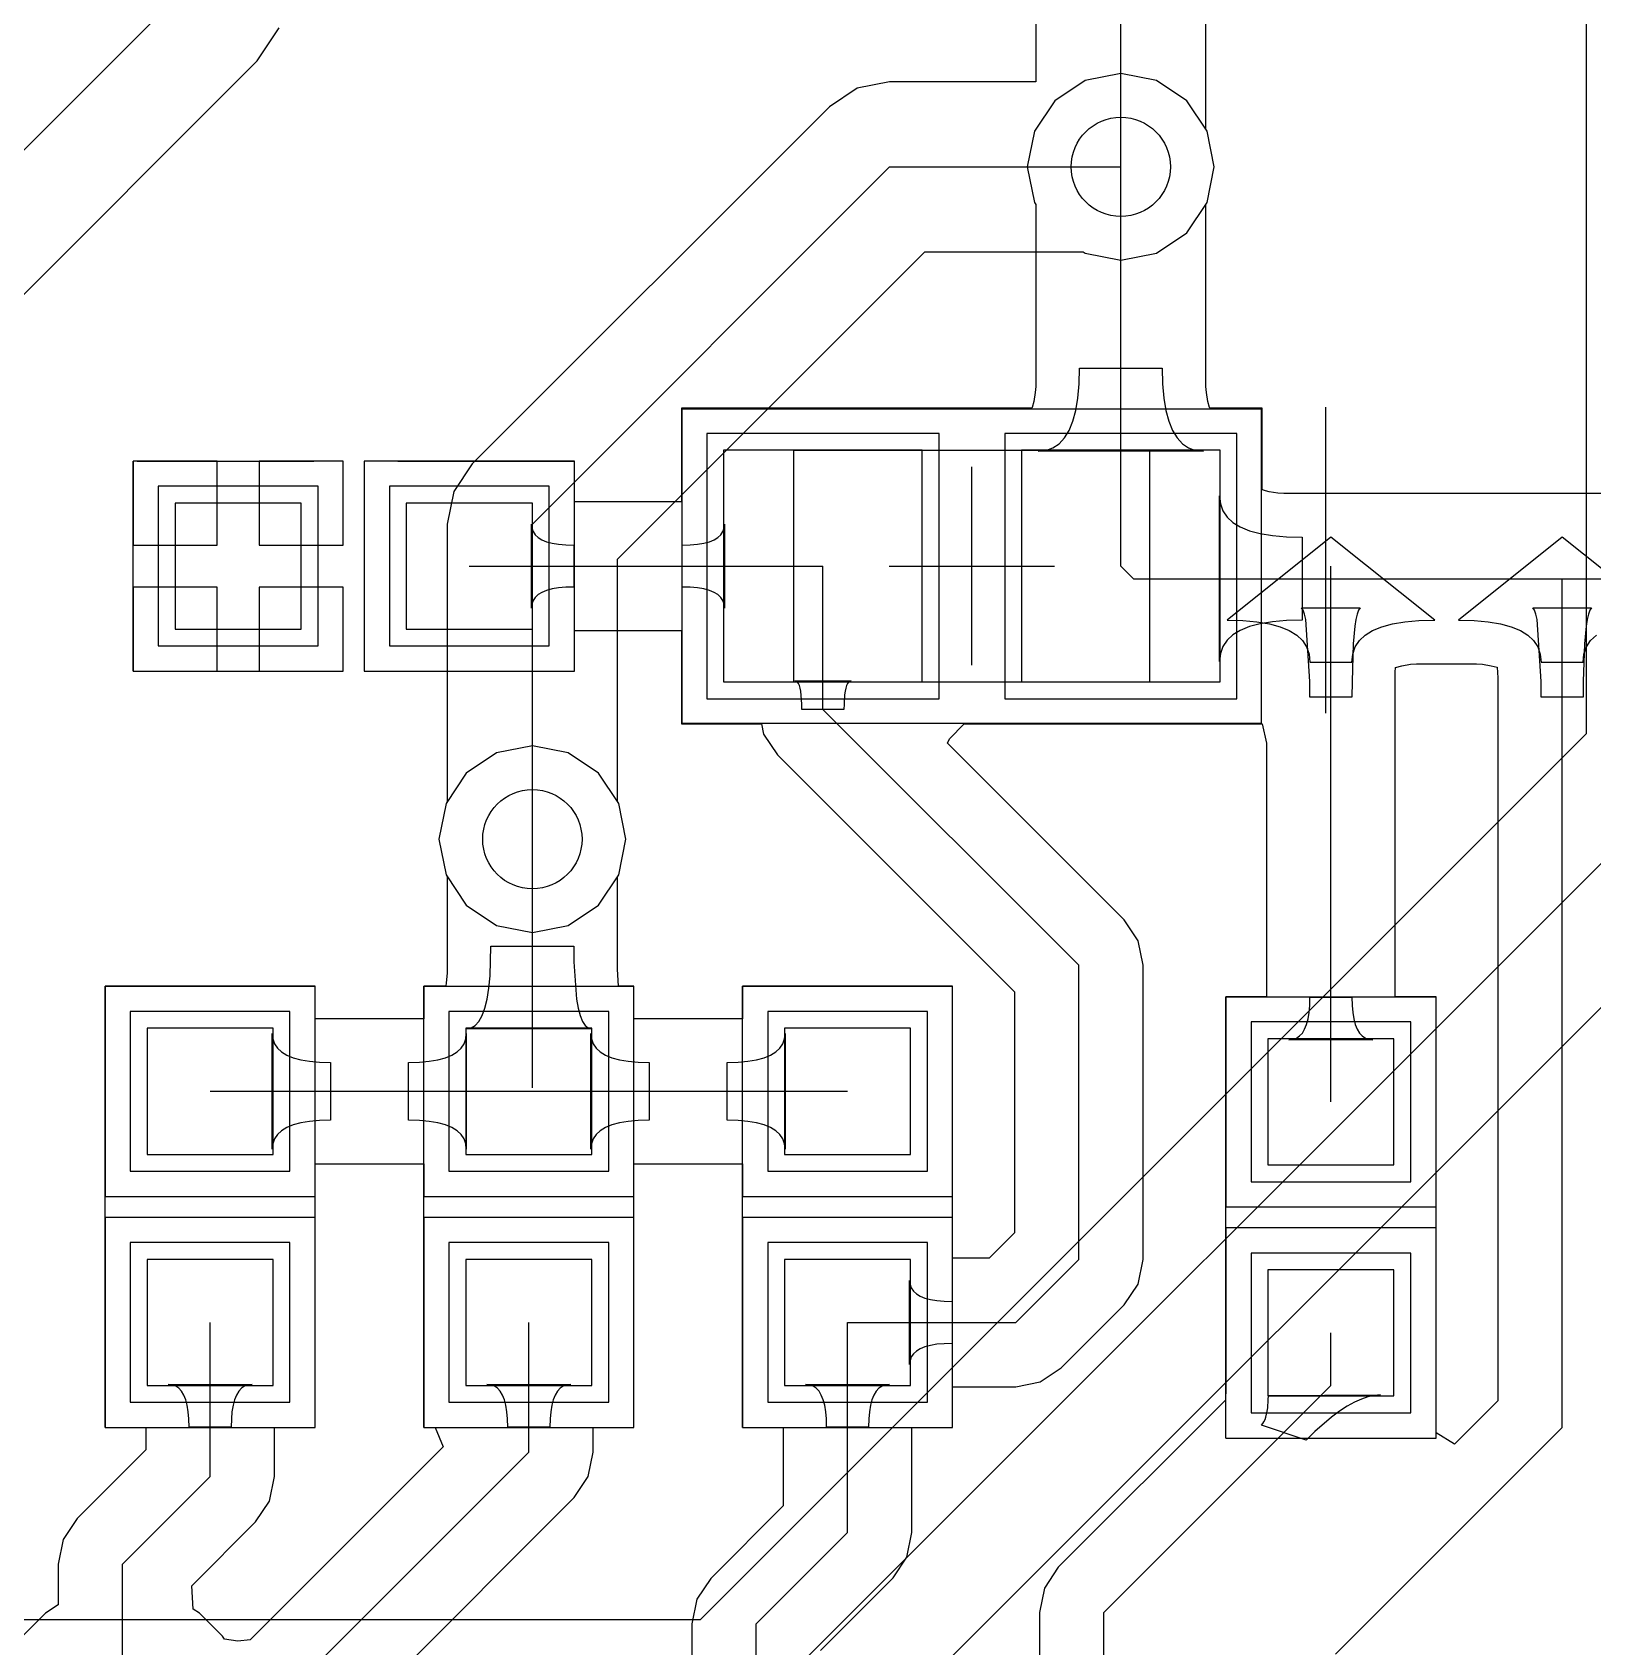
# Model space of a CAD drawing. Header units: millimetres. Extents: x 75.2 to 114.1, y 58.8 to 103.8.
# Drawn here: x 91.34 to 100.77, y 79.7 to 89.46 of the extents above; entities that cross this region are included whole.
import ezdxf

# ---------------------------------------------------------------- set-up
doc = ezdxf.new("R2010")
doc.units = ezdxf.units.MM
for name, color, linetype in [('BottomLayer', 5, 'Continuous'), ('Mechanical13', 56, 'Continuous'), ('Mechanical15', 56, 'Continuous'), ('MultiLayer', 9, 'Continuous'), ('TopLayer', 1, 'Continuous'), ('TopOverlay', 2, 'Continuous'), ('TopPaste', 8, 'Continuous'), ('TopSolder', 216, 'Continuous')]:
    doc.layers.add(name, color=color, linetype=linetype)

# ---------------------------------------------------------------- blocks, each defined once
blk = doc.blocks.new('R0603_9')
at = {"layer": 'TopLayer'}
for p, q in [((-1.0795, 0.381), (-1.0795, -0.381)), ((-0.3175, 0.381), (-1.0795, 0.381)), ((-0.3175, -0.381), (-0.3175, 0.381)), ((0.3175, 0.381), (0.3175, -0.381)), ((1.0795, 0.381), (0.3175, 0.381)), ((1.0795, -0.381), (1.0795, 0.381)), ((-1.0795, -0.381), (-0.3175, -0.381)), ((0.3175, -0.381), (1.0795, -0.381))]:
    blk.add_line(p, q, dxfattribs=at)
at = {"layer": 'TopOverlay'}
for p, q in [((-1.3335, -0.635), (-1.3335, 0.635)), ((1.3335, 0.635), (-1.3335, 0.635)), ((1.3335, -0.635), (1.3335, 0.635)), ((1.3335, -0.635), (-1.3335, -0.635))]:
    blk.add_line(p, q, dxfattribs=at)
at = {"layer": 'TopPaste'}
for p, q in [((-1.0795, 0.381), (-1.0795, -0.381)), ((-0.3175, 0.381), (-1.0795, 0.381)), ((-0.3175, -0.381), (-0.3175, 0.381)), ((0.3175, 0.381), (0.3175, -0.381)), ((1.0795, 0.381), (0.3175, 0.381)), ((1.0795, -0.381), (1.0795, 0.381)), ((-1.0795, -0.381), (-0.3175, -0.381)), ((0.3175, -0.381), (1.0795, -0.381))]:
    blk.add_line(p, q, dxfattribs=at)
at = {"layer": 'TopSolder'}
for p, q in [((-1.1811, 0.4826), (-1.1811, -0.4826)), ((-0.2159, 0.4826), (-1.1811, 0.4826)), ((-0.2159, -0.4826), (-0.2159, 0.4826)), ((0.2159, 0.4826), (0.2159, -0.4826)), ((1.1811, 0.4826), (0.2159, 0.4826)), ((1.1811, -0.4826), (1.1811, 0.4826)), ((-1.1811, -0.4826), (-0.2159, -0.4826)), ((0.2159, -0.4826), (1.1811, -0.4826))]:
    blk.add_line(p, q, dxfattribs=at)
blk = doc.blocks.new('R0603_10')
at = {"layer": 'TopLayer'}
for p, q in [((-1.0795, 0.381), (-1.0795, -0.381)), ((-0.3175, 0.381), (-1.0795, 0.381)), ((-0.3175, -0.381), (-0.3175, 0.381)), ((0.3175, 0.381), (0.3175, -0.381)), ((1.0795, 0.381), (0.3175, 0.381)), ((1.0795, -0.381), (1.0795, 0.381)), ((-1.0795, -0.381), (-0.3175, -0.381)), ((0.3175, -0.381), (1.0795, -0.381))]:
    blk.add_line(p, q, dxfattribs=at)
at = {"layer": 'TopOverlay'}
for p, q in [((-1.3335, -0.635), (-1.3335, 0.635)), ((1.3335, 0.635), (-1.3335, 0.635)), ((1.3335, -0.635), (1.3335, 0.635)), ((1.3335, -0.635), (-1.3335, -0.635))]:
    blk.add_line(p, q, dxfattribs=at)
at = {"layer": 'TopPaste'}
for p, q in [((-1.0795, 0.381), (-1.0795, -0.381)), ((-0.3175, 0.381), (-1.0795, 0.381)), ((-0.3175, -0.381), (-0.3175, 0.381)), ((0.3175, 0.381), (0.3175, -0.381)), ((1.0795, 0.381), (0.3175, 0.381)), ((1.0795, -0.381), (1.0795, 0.381)), ((-1.0795, -0.381), (-0.3175, -0.381)), ((0.3175, -0.381), (1.0795, -0.381))]:
    blk.add_line(p, q, dxfattribs=at)
at = {"layer": 'TopSolder'}
for p, q in [((-1.1811, 0.4826), (-1.1811, -0.4826)), ((-0.2159, 0.4826), (-1.1811, 0.4826)), ((-0.2159, -0.4826), (-0.2159, 0.4826)), ((0.2159, 0.4826), (0.2159, -0.4826)), ((1.1811, 0.4826), (0.2159, 0.4826)), ((1.1811, -0.4826), (1.1811, 0.4826)), ((-1.1811, -0.4826), (-0.2159, -0.4826)), ((0.2159, -0.4826), (1.1811, -0.4826))]:
    blk.add_line(p, q, dxfattribs=at)
blk = doc.blocks.new('R0603_11')
at = {"layer": 'TopLayer'}
for p, q in [((-1.0795, 0.381), (-1.0795, -0.381)), ((-0.3175, 0.381), (-1.0795, 0.381)), ((-0.3175, -0.381), (-0.3175, 0.381)), ((0.3175, 0.381), (0.3175, -0.381)), ((1.0795, 0.381), (0.3175, 0.381)), ((1.0795, -0.381), (1.0795, 0.381)), ((-1.0795, -0.381), (-0.3175, -0.381)), ((0.3175, -0.381), (1.0795, -0.381))]:
    blk.add_line(p, q, dxfattribs=at)
at = {"layer": 'TopOverlay'}
for p, q in [((-1.3335, -0.635), (-1.3335, 0.635)), ((1.3335, 0.635), (-1.3335, 0.635)), ((1.3335, -0.635), (1.3335, 0.635)), ((1.3335, -0.635), (-1.3335, -0.635))]:
    blk.add_line(p, q, dxfattribs=at)
at = {"layer": 'TopPaste'}
for p, q in [((-1.0795, 0.381), (-1.0795, -0.381)), ((-0.3175, 0.381), (-1.0795, 0.381)), ((-0.3175, -0.381), (-0.3175, 0.381)), ((0.3175, 0.381), (0.3175, -0.381)), ((1.0795, 0.381), (0.3175, 0.381)), ((1.0795, -0.381), (1.0795, 0.381)), ((-1.0795, -0.381), (-0.3175, -0.381)), ((0.3175, -0.381), (1.0795, -0.381))]:
    blk.add_line(p, q, dxfattribs=at)
at = {"layer": 'TopSolder'}
for p, q in [((-1.1811, 0.4826), (-1.1811, -0.4826)), ((-0.2159, 0.4826), (-1.1811, 0.4826)), ((-0.2159, -0.4826), (-0.2159, 0.4826)), ((0.2159, 0.4826), (0.2159, -0.4826)), ((1.1811, 0.4826), (0.2159, 0.4826)), ((1.1811, -0.4826), (1.1811, 0.4826)), ((-1.1811, -0.4826), (-0.2159, -0.4826)), ((0.2159, -0.4826), (1.1811, -0.4826))]:
    blk.add_line(p, q, dxfattribs=at)
blk = doc.blocks.new('R0603_13')
at = {"layer": 'TopLayer'}
for p, q in [((-1.0795, 0.381), (-1.0795, -0.381)), ((-0.3175, 0.381), (-1.0795, 0.381)), ((-0.3175, -0.381), (-0.3175, 0.381)), ((0.3175, 0.381), (0.3175, -0.381)), ((1.0795, 0.381), (0.3175, 0.381)), ((1.0795, -0.381), (1.0795, 0.381)), ((-1.0795, -0.381), (-0.3175, -0.381)), ((0.3175, -0.381), (1.0795, -0.381))]:
    blk.add_line(p, q, dxfattribs=at)
at = {"layer": 'TopOverlay'}
for p, q in [((-1.3335, -0.635), (-1.3335, 0.635)), ((1.3335, 0.635), (-1.3335, 0.635)), ((1.3335, -0.635), (1.3335, 0.635)), ((1.3335, -0.635), (-1.3335, -0.635))]:
    blk.add_line(p, q, dxfattribs=at)
at = {"layer": 'TopPaste'}
for p, q in [((-1.0795, 0.381), (-1.0795, -0.381)), ((-0.3175, 0.381), (-1.0795, 0.381)), ((-0.3175, -0.381), (-0.3175, 0.381)), ((0.3175, 0.381), (0.3175, -0.381)), ((1.0795, 0.381), (0.3175, 0.381)), ((1.0795, -0.381), (1.0795, 0.381)), ((-1.0795, -0.381), (-0.3175, -0.381)), ((0.3175, -0.381), (1.0795, -0.381))]:
    blk.add_line(p, q, dxfattribs=at)
at = {"layer": 'TopSolder'}
for p, q in [((-1.1811, 0.4826), (-1.1811, -0.4826)), ((-0.2159, 0.4826), (-1.1811, 0.4826)), ((-0.2159, -0.4826), (-0.2159, 0.4826)), ((0.2159, 0.4826), (0.2159, -0.4826)), ((1.1811, 0.4826), (0.2159, 0.4826)), ((1.1811, -0.4826), (1.1811, 0.4826)), ((-1.1811, -0.4826), (-0.2159, -0.4826)), ((0.2159, -0.4826), (1.1811, -0.4826))]:
    blk.add_line(p, q, dxfattribs=at)
blk = doc.blocks.new('1_4148_20')
at = {"layer": 'Mechanical13'}
for p, q in [((-0.257, -0.678), (-0.257, 0.722)), ((-0.257, 0.722), (1.893, 0.722)), ((1.893, -0.678), (1.893, 0.722)), ((-0.257, -0.678), (1.893, -0.678))]:
    blk.add_line(p, q, dxfattribs=at)
at = {"layer": 'Mechanical15'}
for p, q in [((-0.932, -0.928), (-0.932, 0.972)), ((-0.932, 0.972), (2.568, 0.972)), ((2.568, -0.928), (2.568, 0.972)), ((0.818, -0.478), (0.818, 0.522)), ((0.318, 0.022), (1.318, 0.022)), ((-0.932, -0.928), (2.568, -0.928))]:
    blk.add_line(p, q, dxfattribs=at)
at = {"layer": 'TopLayer'}
for p, q in [((0.518, 0.722), (-0.682, 0.722)), ((-0.682, 0.722), (-0.682, -0.678)), ((0.518, -0.678), (0.518, 0.722)), ((2.318, 0.722), (1.118, 0.722)), ((1.118, 0.722), (1.118, -0.678)), ((2.318, -0.678), (2.318, 0.722)), ((-0.682, -0.678), (0.518, -0.678)), ((1.118, -0.678), (2.318, -0.678))]:
    blk.add_line(p, q, dxfattribs=at)
at = {"layer": 'TopOverlay'}
for p, q in [((2.957, -0.867), (2.957, 0.983)), ((0.818, -0.578), (0.818, 0.622))]:
    blk.add_line(p, q, dxfattribs=at)
at = {"layer": 'TopPaste'}
for p, q in [((0.518, 0.722), (-0.682, 0.722)), ((-0.682, 0.722), (-0.682, -0.678)), ((0.518, -0.678), (0.518, 0.722)), ((2.318, 0.722), (1.118, 0.722)), ((1.118, 0.722), (1.118, -0.678)), ((2.318, -0.678), (2.318, 0.722)), ((-0.682, -0.678), (0.518, -0.678)), ((1.118, -0.678), (2.318, -0.678))]:
    blk.add_line(p, q, dxfattribs=at)
at = {"layer": 'TopSolder'}
for p, q in [((0.6196, 0.8236), (-0.7836, 0.8236)), ((-0.7836, 0.8236), (-0.7836, -0.7796)), ((0.6196, -0.7796), (0.6196, 0.8236)), ((2.4196, 0.8236), (1.0164, 0.8236)), ((1.0164, 0.8236), (1.0164, -0.7796)), ((2.4196, -0.7796), (2.4196, 0.8236)), ((-0.7836, -0.7796), (0.6196, -0.7796)), ((1.0164, -0.7796), (2.4196, -0.7796))]:
    blk.add_line(p, q, dxfattribs=at)
blk = doc.blocks.new('C0603_21')
at = {"layer": 'TopLayer'}
for p, q in [((-0.3556, 0.5588), (-0.3556, -0.2032)), ((0.4064, 0.5588), (-0.3556, 0.5588)), ((0.4064, -0.2032), (0.4064, 0.5588)), ((1.0414, 0.5588), (1.0414, -0.2032)), ((1.8034, 0.5588), (1.0414, 0.5588)), ((1.8034, -0.2032), (1.8034, 0.5588)), ((-0.3556, -0.2032), (0.4064, -0.2032)), ((1.0414, -0.2032), (1.8034, -0.2032))]:
    blk.add_line(p, q, dxfattribs=at)
at = {"layer": 'TopOverlay'}
for p, q in [((-0.6096, 0.8128), (-0.6096, -0.4572)), ((0.4572, 0.8128), (-0.6096, 0.8128)), ((2.032, 0.8128), (0.9652, 0.8128)), ((2.0574, 0.8128), (2.0574, -0.4572)), ((0.4572, -0.4572), (-0.6096, -0.4572)), ((2.032, -0.4572), (0.9652, -0.4572))]:
    blk.add_line(p, q, dxfattribs=at)
at = {"layer": 'TopPaste'}
for p, q in [((-0.3556, 0.5588), (-0.3556, -0.2032)), ((0.4064, 0.5588), (-0.3556, 0.5588)), ((0.4064, -0.2032), (0.4064, 0.5588)), ((1.0414, 0.5588), (1.0414, -0.2032)), ((1.8034, 0.5588), (1.0414, 0.5588)), ((1.8034, -0.2032), (1.8034, 0.5588)), ((-0.3556, -0.2032), (0.4064, -0.2032)), ((1.0414, -0.2032), (1.8034, -0.2032))]:
    blk.add_line(p, q, dxfattribs=at)
at = {"layer": 'TopSolder'}
for p, q in [((-0.4572, 0.6604), (-0.4572, -0.3048)), ((0.508, 0.6604), (-0.4572, 0.6604)), ((0.508, -0.3048), (0.508, 0.6604)), ((0.9398, 0.6604), (0.9398, -0.3048)), ((1.905, 0.6604), (0.9398, 0.6604)), ((1.905, -0.3048), (1.905, 0.6604)), ((-0.4572, -0.3048), (0.508, -0.3048)), ((0.9398, -0.3048), (1.905, -0.3048))]:
    blk.add_line(p, q, dxfattribs=at)

msp = doc.modelspace()

# ---------------------------------------------------------------- linework, layer by layer
at = {"layer": 'BottomLayer'}
for p, q in [((97.917, 88.646), (97.917, 92.202)), ((98.4309, 88.8741), (98.4309, 92.202)), ((97.4031, 91.9891), (97.4031, 89.1599)), ((100.7302, 90.678), (100.7302, 85.2181)), ((96.3234, 89.1208), (96.1566, 89.0094)), ((96.52, 89.1599), (96.3234, 89.1208)), ((97.4031, 89.1599), (96.52, 89.1599)), ((96.1566, 89.0094), (93.9976, 86.8504)), ((98.4389, 88.8622), (98.4309, 88.8741)), ((98.4819, 88.646), (98.4389, 88.8622)), ((94.361, 86.487), (96.52, 88.646)), ((96.52, 88.646), (97.917, 88.646)), ((98.4389, 88.4298), (98.4819, 88.646)), ((98.3164, 88.2466), (98.4389, 88.4298)), ((98.1332, 88.1241), (98.3164, 88.2466)), ((94.8749, 86.2741), (96.7329, 88.1321)), ((96.7329, 88.1321), (97.6889, 88.1321)), ((97.6889, 88.1321), (97.7008, 88.1241)), ((97.7008, 88.1241), (97.917, 88.0811)), ((97.917, 88.0811), (98.1332, 88.1241)), ((93.9976, 86.8504), (93.8862, 86.6837)), ((93.8862, 86.6837), (93.8471, 86.487)), ((93.8471, 86.487), (93.8471, 84.8101)), ((94.361, 84.582), (94.361, 86.487)), ((94.8749, 84.8101), (94.8749, 86.2741)), ((100.7302, 85.2181), (95.3759, 79.8638)), ((95.631, 79.248), (101.346, 84.963)), ((93.8471, 84.8101), (93.8391, 84.7982)), ((94.8829, 84.7982), (94.8749, 84.8101)), ((93.8391, 84.7982), (93.7961, 84.582)), ((94.9259, 84.582), (94.8829, 84.7982)), ((93.7961, 84.582), (93.8391, 84.3658)), ((94.8829, 84.3658), (94.9259, 84.582)), ((96.0665, 78.8125), (101.7815, 84.5275)), ((93.8391, 84.3658), (93.9616, 84.1826)), ((94.7604, 84.1826), (94.8829, 84.3658)), ((93.9616, 84.1826), (94.1448, 84.0601)), ((94.5772, 84.0601), (94.7604, 84.1826)), ((94.1448, 84.0601), (94.361, 84.0171)), ((94.361, 84.0171), (94.5772, 84.0601)), ((95.3759, 79.8638), (86.741, 79.8638))]:
    msp.add_line(p, q, dxfattribs=at)
for centre in [(97.917, 88.646), (94.361, 84.582)]:
    msp.add_circle(centre, 0.3, dxfattribs=at)
at = {"layer": 'MultiLayer'}
for centre in [(97.917, 88.646), (94.361, 84.582)]:
    msp.add_circle(centre, 0.3, dxfattribs=at)
at = {"layer": 'TopLayer'}
for p, q in [((89.408, 86.868), (92.262, 89.722)), ((92.6975, 89.2865), (92.831, 89.4863)), ((90.3371, 86.9261), (92.6975, 89.2865)), ((97.917, 89.2109), (97.7008, 89.1679)), ((98.1332, 89.1679), (97.917, 89.2109)), ((97.7008, 89.1679), (97.5176, 89.0454)), ((98.3164, 89.0454), (98.1332, 89.1679)), ((97.5176, 89.0454), (97.3951, 88.8622)), ((98.4389, 88.8622), (98.3164, 89.0454)), ((97.3951, 88.8622), (97.3521, 88.646)), ((98.4819, 88.646), (98.4389, 88.8622)), ((97.3521, 88.646), (97.3951, 88.4298)), ((97.917, 86.233), (97.917, 88.646)), ((98.4389, 88.4298), (98.4819, 88.646)), ((97.3951, 88.4298), (97.4031, 88.4179)), ((97.4031, 88.4179), (97.4031, 87.3184)), ((98.4309, 88.4179), (98.4389, 88.4298)), ((98.4309, 87.3184), (98.4309, 88.4179)), ((97.6645, 87.3344), (97.667, 87.4299)), ((97.667, 87.4299), (98.167, 87.4299)), ((98.167, 87.4299), (98.1695, 87.3344)), ((97.3999, 87.2814), (97.3911, 87.2282)), ((97.4031, 87.3184), (97.3999, 87.2814)), ((97.6445, 87.1734), (97.657, 87.2489)), ((97.657, 87.2489), (97.6645, 87.3344)), ((98.1695, 87.3344), (98.177, 87.2489)), ((98.177, 87.2489), (98.1895, 87.1734)), ((98.4341, 87.2814), (98.4309, 87.3184)), ((98.4429, 87.2282), (98.4341, 87.2814)), ((96.971, 87.187), (95.263, 87.187)), ((95.263, 87.187), (95.263, 86.6215)), ((97.063, 87.187), (96.971, 87.187)), ((96.971, 87.187), (96.971, 87.187)), ((97.3796, 87.187), (97.063, 87.187)), ((97.063, 87.187), (97.063, 87.187)), ((97.381, 87.1906), (97.3796, 87.187)), ((97.3911, 87.2282), (97.381, 87.1906)), ((97.627, 87.108), (97.6445, 87.1734)), ((98.1895, 87.1734), (98.207, 87.108)), ((98.453, 87.1906), (98.4429, 87.2282)), ((98.4544, 87.187), (98.453, 87.1906)), ((98.771, 87.187), (98.4544, 87.187)), ((98.771, 86.6951), (98.771, 87.187)), ((97.577, 87.0074), (97.6045, 87.0527)), ((97.6045, 87.0527), (97.627, 87.108)), ((98.207, 87.108), (98.2295, 87.0527)), ((98.2295, 87.0527), (98.257, 87.0074)), ((97.507, 86.947), (97.5445, 86.9722)), ((97.5445, 86.9722), (97.577, 87.0074)), ((98.257, 87.0074), (98.2895, 86.9722)), ((98.2895, 86.9722), (98.327, 86.947)), ((92.456, 86.868), (91.948, 86.868)), ((91.948, 86.868), (91.948, 86.36)), ((92.456, 86.36), (92.456, 86.868)), ((93.218, 86.868), (92.71, 86.868)), ((92.71, 86.868), (92.71, 86.36)), ((93.218, 86.36), (93.218, 86.868)), ((94.615, 86.868), (93.345, 86.868)), ((93.345, 86.868), (93.345, 85.598)), ((94.615, 86.6215), (94.615, 86.868)), ((97.417, 86.9269), (97.4645, 86.9319)), ((98.417, 86.9269), (97.417, 86.9269)), ((97.4645, 86.9319), (97.507, 86.947)), ((98.327, 86.947), (98.3695, 86.9319)), ((98.3695, 86.9319), (98.417, 86.9269)), ((98.514, 85.6568), (98.514, 86.6568)), ((98.514, 86.6568), (98.5189, 86.6093)), ((98.777, 86.6926), (98.771, 86.6951)), ((98.814, 86.6827), (98.777, 86.6926)), ((98.8667, 86.6739), (98.814, 86.6827)), ((98.9032, 86.6707), (98.8667, 86.6739)), ((102.1184, 86.6707), (98.9032, 86.6707)), ((95.263, 86.6215), (94.615, 86.6215)), ((98.5189, 86.6093), (98.534, 86.5668)), ((98.534, 86.5668), (98.5589, 86.5293)), ((94.3549, 85.979), (94.3549, 86.487)), ((94.3549, 86.487), (94.3575, 86.4629)), ((94.3575, 86.4629), (94.3652, 86.4413)), ((95.5128, 86.4413), (95.5205, 86.4629)), ((95.5205, 86.4629), (95.5231, 86.487)), ((95.5231, 86.487), (95.5231, 85.979)), ((98.5589, 86.5293), (98.594, 86.4968)), ((98.594, 86.4968), (98.6389, 86.4693)), ((98.6389, 86.4693), (98.694, 86.4468)), ((94.3652, 86.4413), (94.378, 86.4222)), ((94.378, 86.4222), (94.396, 86.4057)), ((94.396, 86.4057), (94.4192, 86.3918)), ((94.4192, 86.3918), (94.4474, 86.3803)), ((94.4474, 86.3803), (94.4809, 86.3714)), ((94.4809, 86.3714), (94.5194, 86.3651)), ((94.5194, 86.3651), (94.5631, 86.3613)), ((95.3149, 86.3613), (95.3586, 86.3651)), ((95.3586, 86.3651), (95.3971, 86.3714)), ((95.3971, 86.3714), (95.4306, 86.3803)), ((95.4306, 86.3803), (95.4588, 86.3918)), ((95.4588, 86.3918), (95.482, 86.4057)), ((95.482, 86.4057), (95.5, 86.4222)), ((95.5, 86.4222), (95.5128, 86.4413)), ((99.187, 86.4068), (98.56, 85.9068)), ((98.694, 86.4468), (98.7589, 86.4293)), ((98.7589, 86.4293), (98.834, 86.4168)), ((98.834, 86.4168), (98.9189, 86.4093)), ((98.9189, 86.4093), (99.0139, 86.4068)), ((99.0139, 86.4068), (99.0139, 85.9068)), ((99.814, 85.9068), (99.187, 86.4068)), ((99.187, 86.4068), (99.187, 86.4068)), ((99.187, 86.4068), (99.187, 86.4068)), ((99.187, 86.4068), (99.187, 86.4068)), ((99.187, 86.4068), (99.187, 86.4068)), ((99.187, 86.4068), (99.187, 86.4068)), ((99.187, 86.4068), (99.187, 86.4068)), ((99.187, 86.4068), (99.187, 86.4068)), ((99.187, 86.4068), (99.187, 86.4068)), ((99.187, 86.4068), (99.187, 86.4068)), ((99.187, 86.4068), (99.187, 86.4068)), ((100.584, 86.4068), (99.957, 85.9068)), ((101.211, 85.9068), (100.584, 86.4068)), ((100.584, 86.4068), (100.584, 86.4068)), ((100.584, 86.4068), (100.584, 86.4068)), ((100.584, 86.4068), (100.584, 86.4068)), ((100.584, 86.4068), (100.584, 86.4068)), ((100.584, 86.4068), (100.584, 86.4068)), ((100.584, 86.4068), (100.584, 86.4068)), ((100.584, 86.4068), (100.584, 86.4068)), ((100.584, 86.4068), (100.584, 86.4068)), ((100.584, 86.4068), (100.584, 86.4068)), ((100.584, 86.4068), (100.584, 86.4068)), ((91.948, 86.36), (92.456, 86.36)), ((92.71, 86.36), (93.218, 86.36)), ((94.5631, 86.3613), (94.612, 86.36)), ((94.612, 86.36), (94.612, 86.106)), ((95.2661, 86.36), (95.3149, 86.3613)), ((95.2661, 86.106), (95.2661, 86.36)), ((93.98, 86.233), (96.117, 86.233)), ((96.117, 85.366), (96.117, 86.233)), ((97.917, 86.233), (97.9932, 86.1568)), ((99.187, 86.1568), (99.187, 86.233)), ((92.456, 86.106), (91.948, 86.106)), ((91.948, 86.106), (91.948, 85.598)), ((92.456, 85.598), (92.456, 86.106)), ((93.218, 86.106), (92.71, 86.106)), ((92.71, 86.106), (92.71, 85.598)), ((93.218, 85.598), (93.218, 86.106)), ((94.4192, 86.0742), (94.396, 86.0603)), ((94.4474, 86.0857), (94.4192, 86.0742)), ((94.4809, 86.0946), (94.4474, 86.0857)), ((94.5194, 86.1009), (94.4809, 86.0946)), ((94.5631, 86.1047), (94.5194, 86.1009)), ((94.612, 86.106), (94.5631, 86.1047)), ((95.3149, 86.1047), (95.2661, 86.106)), ((95.3586, 86.1009), (95.3149, 86.1047)), ((95.3971, 86.0946), (95.3586, 86.1009)), ((95.4306, 86.0857), (95.3971, 86.0946)), ((95.4588, 86.0742), (95.4306, 86.0857)), ((95.482, 86.0603), (95.4588, 86.0742)), ((97.9932, 86.1568), (99.187, 86.1568)), ((99.187, 86.1568), (100.584, 86.1568)), ((99.187, 82.9945), (99.187, 86.1568)), ((100.584, 86.1568), (101.3141, 86.1568)), ((100.584, 81.026), (100.584, 86.1568)), ((94.3575, 86.0031), (94.3549, 85.979)), ((94.3652, 86.0247), (94.3575, 86.0031)), ((94.378, 86.0438), (94.3652, 86.0247)), ((94.396, 86.0603), (94.378, 86.0438)), ((95.5, 86.0438), (95.482, 86.0603)), ((95.5128, 86.0247), (95.5, 86.0438)), ((95.5205, 86.0031), (95.5128, 86.0247)), ((95.5231, 85.979), (95.5205, 86.0031)), ((99.0196, 85.9658), (99.0101, 85.9801)), ((99.0101, 85.9801), (99.3639, 85.9801)), ((99.0196, 85.9658), (99.0101, 85.9801)), ((99.0101, 85.9801), (99.3639, 85.9801)), ((99.3639, 85.9801), (99.3544, 85.9658)), ((99.3639, 85.9801), (99.3544, 85.9658)), ((100.4166, 85.9658), (100.4071, 85.9801)), ((100.4071, 85.9801), (100.7609, 85.9801)), ((100.4166, 85.9658), (100.4071, 85.9801)), ((100.4071, 85.9801), (100.7609, 85.9801)), ((100.7609, 85.9801), (100.7514, 85.9658)), ((100.7609, 85.9801), (100.7514, 85.9658)), ((98.56, 85.9068), (98.655, 85.9043)), ((98.655, 85.9043), (98.74, 85.8966)), ((98.7589, 85.8843), (98.694, 85.8668)), ((98.74, 85.8966), (98.815, 85.8839)), ((98.834, 85.8968), (98.7589, 85.8843)), ((98.815, 85.8839), (98.88, 85.8662)), ((98.9189, 85.9043), (98.834, 85.8968)), ((99.0139, 85.9068), (98.9189, 85.9043)), ((99.0281, 85.9426), (99.0196, 85.9658)), ((99.0281, 85.9426), (99.0196, 85.9658)), ((99.0356, 85.9107), (99.0281, 85.9426)), ((99.0356, 85.9107), (99.0281, 85.9426)), ((99.0595, 85.5348), (99.0356, 85.9107)), ((99.0595, 85.5348), (99.0356, 85.9107)), ((99.3384, 85.9107), (99.332, 85.87)), ((99.3384, 85.9107), (99.332, 85.87)), ((99.3459, 85.9426), (99.3384, 85.9107)), ((99.3459, 85.9426), (99.3384, 85.9107)), ((99.3544, 85.9658), (99.3459, 85.9426)), ((99.3544, 85.9658), (99.3459, 85.9426)), ((99.494, 85.8662), (99.559, 85.8839)), ((99.559, 85.8839), (99.634, 85.8966)), ((99.634, 85.8966), (99.719, 85.9043)), ((99.719, 85.9043), (99.814, 85.9068)), ((99.957, 85.9068), (100.052, 85.9043)), ((100.052, 85.9043), (100.137, 85.8966)), ((100.137, 85.8966), (100.212, 85.8839)), ((100.212, 85.8839), (100.277, 85.8662)), ((100.4251, 85.9426), (100.4166, 85.9658)), ((100.4251, 85.9426), (100.4166, 85.9658)), ((100.4326, 85.9107), (100.4251, 85.9426)), ((100.4326, 85.9107), (100.4251, 85.9426)), ((100.4565, 85.5348), (100.4326, 85.9107)), ((100.4565, 85.5348), (100.4326, 85.9107)), ((100.7354, 85.9107), (100.729, 85.87)), ((100.7354, 85.9107), (100.729, 85.87)), ((100.7429, 85.9426), (100.7354, 85.9107)), ((100.7429, 85.9426), (100.7354, 85.9107)), ((100.7514, 85.9658), (100.7429, 85.9426)), ((100.7514, 85.9658), (100.7429, 85.9426)), ((94.615, 85.598), (94.615, 85.8445)), ((94.615, 85.8445), (95.263, 85.8445)), ((95.263, 85.8445), (95.263, 85.279)), ((98.5589, 85.7843), (98.534, 85.7468)), ((98.594, 85.8168), (98.5589, 85.7843)), ((98.6389, 85.8443), (98.594, 85.8168)), ((98.694, 85.8668), (98.6389, 85.8443)), ((98.88, 85.8662), (98.935, 85.8433)), ((98.935, 85.8433), (98.98, 85.8154)), ((98.98, 85.8154), (99.015, 85.7823)), ((99.015, 85.7823), (99.04, 85.7442)), ((99.332, 85.87), (99.322, 85.7622)), ((99.332, 85.87), (99.322, 85.7622)), ((99.334, 85.7442), (99.359, 85.7823)), ((99.359, 85.7823), (99.394, 85.8154)), ((99.394, 85.8154), (99.439, 85.8433)), ((99.439, 85.8433), (99.494, 85.8662)), ((100.277, 85.8662), (100.332, 85.8433)), ((100.332, 85.8433), (100.377, 85.8154)), ((100.377, 85.8154), (100.412, 85.7823)), ((100.412, 85.7823), (100.437, 85.7442)), ((100.729, 85.87), (100.719, 85.7622)), ((100.729, 85.87), (100.719, 85.7622)), ((100.731, 85.7442), (100.756, 85.7823)), ((100.756, 85.7823), (100.791, 85.8154)), ((98.5189, 85.7043), (98.514, 85.6568)), ((98.534, 85.7468), (98.5189, 85.7043)), ((99.04, 85.7442), (99.055, 85.7011)), ((99.055, 85.7011), (99.06, 85.6528)), ((99.314, 85.6528), (99.319, 85.7011)), ((99.322, 85.7622), (99.3145, 85.5348)), ((99.322, 85.7622), (99.3145, 85.5348)), ((99.319, 85.7011), (99.334, 85.7442)), ((100.437, 85.7442), (100.452, 85.7011)), ((100.452, 85.7011), (100.457, 85.6528)), ((100.711, 85.6528), (100.716, 85.7011)), ((100.719, 85.7622), (100.7115, 85.5348)), ((100.719, 85.7622), (100.7115, 85.5348)), ((100.716, 85.7011), (100.731, 85.7442)), ((91.948, 85.598), (92.456, 85.598)), ((92.71, 85.598), (93.218, 85.598)), ((93.345, 85.598), (94.615, 85.598)), ((99.06, 85.6528), (99.314, 85.6528)), ((99.5755, 85.5911), (99.5764, 85.62)), ((99.5755, 83.6295), (99.5755, 85.5911)), ((99.5764, 85.62), (99.5782, 85.6207)), ((99.5782, 85.6207), (99.6149, 85.6307)), ((99.6149, 85.6307), (99.6672, 85.6396)), ((99.6672, 85.6396), (99.7043, 85.6429)), ((99.7043, 85.6429), (100.0667, 85.6429)), ((100.0667, 85.6429), (100.1038, 85.6396)), ((100.1038, 85.6396), (100.1561, 85.6307)), ((100.1561, 85.6307), (100.1915, 85.6211)), ((100.1915, 85.6211), (100.1955, 85.5578)), ((100.457, 85.6528), (100.711, 85.6528)), ((95.9551, 85.5374), (95.947, 85.5391)), ((95.947, 85.5391), (96.2871, 85.5391)), ((95.9624, 85.5322), (95.9551, 85.5374)), ((95.9689, 85.5235), (95.9624, 85.5322)), ((95.9745, 85.5114), (95.9689, 85.5235)), ((95.9792, 85.4958), (95.9745, 85.5114)), ((95.9831, 85.4768), (95.9792, 85.4958)), ((96.2548, 85.4958), (96.2509, 85.4768)), ((96.2595, 85.5114), (96.2548, 85.4958)), ((96.2651, 85.5235), (96.2595, 85.5114)), ((96.2716, 85.5322), (96.2651, 85.5235)), ((96.2789, 85.5374), (96.2716, 85.5322)), ((96.2871, 85.5391), (96.2789, 85.5374)), ((99.06, 85.4415), (99.0595, 85.5348)), ((99.06, 85.4415), (99.0595, 85.5348)), ((99.3145, 85.5348), (99.314, 85.4415)), ((99.3145, 85.5348), (99.314, 85.4415)), ((100.1955, 85.5578), (100.1955, 81.1869)), ((100.457, 85.4415), (100.4565, 85.5348)), ((100.457, 85.4415), (100.4565, 85.5348)), ((100.7115, 85.5348), (100.711, 85.4415)), ((100.7115, 85.5348), (100.711, 85.4415)), ((95.9896, 85.3989), (95.9831, 85.4768)), ((95.99, 85.366), (95.9896, 85.3989)), ((96.2444, 85.3989), (96.244, 85.366)), ((96.2479, 85.4543), (96.2444, 85.3989)), ((96.2509, 85.4768), (96.2479, 85.4543)), ((99.314, 85.4415), (99.06, 85.4415)), ((99.314, 85.4415), (99.06, 85.4415)), ((100.711, 85.4415), (100.457, 85.4415)), ((100.711, 85.4415), (100.457, 85.4415)), ((96.244, 85.366), (95.99, 85.366)), ((96.117, 85.366), (97.663, 83.82)), ((95.263, 85.279), (95.7458, 85.279)), ((95.7458, 85.279), (95.7581, 85.2173)), ((95.7581, 85.2173), (95.8423, 85.0913)), ((96.882, 85.1889), (96.971, 85.279)), ((96.971, 85.279), (97.063, 85.279)), ((97.063, 85.279), (97.063, 85.279)), ((97.063, 85.279), (98.771, 85.279)), ((98.771, 85.279), (98.7985, 85.1634)), ((94.1448, 85.1039), (93.9616, 84.9814)), ((94.361, 85.1469), (94.1448, 85.1039)), ((94.5772, 85.1039), (94.361, 85.1469)), ((94.7604, 84.9814), (94.5772, 85.1039)), ((96.8707, 85.1617), (96.882, 85.1889)), ((97.9377, 84.0947), (96.8707, 85.1617)), ((98.7985, 85.1634), (98.7985, 83.6295)), ((95.8423, 85.0913), (97.2745, 83.6591)), ((93.9616, 84.9814), (93.8391, 84.7982)), ((94.8829, 84.7982), (94.7604, 84.9814)), ((93.8391, 84.7982), (93.7961, 84.582)), ((94.9259, 84.582), (94.8829, 84.7982)), ((93.7961, 84.582), (93.8391, 84.3658)), ((94.361, 83.0792), (94.361, 84.582)), ((94.8829, 84.3658), (94.9259, 84.582)), ((93.8391, 84.3658), (93.8471, 84.3539)), ((93.8471, 84.3539), (93.8471, 83.7924)), ((94.8749, 84.3539), (94.8829, 84.3658)), ((94.8749, 83.7964), (94.8749, 84.3539)), ((98.0219, 83.9687), (97.9377, 84.0947)), ((94.105, 83.7559), (94.111, 83.9359)), ((94.111, 83.9359), (94.611, 83.9359)), ((94.611, 83.9359), (94.6121, 83.8409)), ((98.0515, 83.82), (98.0219, 83.9687)), ((94.6121, 83.8409), (94.6281, 83.6159)), ((93.8465, 83.7731), (93.8406, 83.7143)), ((93.8471, 83.7924), (93.8465, 83.7731)), ((94.0976, 83.6809), (94.105, 83.7559)), ((94.8822, 83.693), (94.8749, 83.7964)), ((97.663, 82.042), (97.663, 83.82)), ((98.0515, 82.042), (98.0515, 83.82)), ((93.0487, 83.693), (91.7787, 83.693)), ((91.7787, 83.693), (91.7787, 82.423)), ((93.0487, 83.497), (93.0487, 83.693)), ((93.8372, 83.693), (93.7048, 83.693)), ((93.7048, 83.693), (93.7048, 83.4971)), ((93.8406, 83.7143), (93.8372, 83.693)), ((94.0871, 83.6159), (94.0976, 83.6809)), ((94.9748, 83.693), (94.8822, 83.693)), ((94.9748, 83.497), (94.9748, 83.693)), ((96.901, 83.693), (95.631, 83.693)), ((95.631, 83.693), (95.631, 83.4971)), ((96.901, 82.423), (96.901, 83.693)), ((97.2745, 83.6591), (97.2745, 82.2029)), ((94.0573, 83.5159), (94.0737, 83.5609)), ((94.0737, 83.5609), (94.0871, 83.6159)), ((94.6281, 83.6159), (94.6377, 83.5609)), ((94.6377, 83.5609), (94.6494, 83.5159)), ((98.7985, 83.6295), (98.552, 83.6295)), ((98.552, 83.6295), (98.552, 82.3595)), ((99.0486, 83.4954), (99.0549, 83.5339)), ((99.0549, 83.5339), (99.0587, 83.5776)), ((99.0587, 83.5776), (99.06, 83.6264)), ((99.06, 83.6264), (99.314, 83.6264)), ((99.314, 83.6264), (99.3153, 83.5776)), ((99.3153, 83.5776), (99.3191, 83.5339)), ((99.3191, 83.5339), (99.3254, 83.4954)), ((99.822, 83.6295), (99.5755, 83.6295)), ((99.822, 82.3595), (99.822, 83.6295)), ((93.0666, 83.4954), (93.0487, 83.497)), ((93.686, 83.4954), (93.0666, 83.4954)), ((93.7048, 83.4971), (93.686, 83.4954)), ((93.9619, 83.4359), (93.9902, 83.4409)), ((94.7178, 83.4359), (93.9619, 83.4359)), ((93.9902, 83.4409), (94.0156, 83.4559)), ((94.0156, 83.4559), (94.0379, 83.4809)), ((94.0379, 83.4809), (94.0573, 83.5159)), ((94.6494, 83.5159), (94.6633, 83.4809)), ((94.6633, 83.4809), (94.6793, 83.4559)), ((94.6793, 83.4559), (94.6975, 83.4409)), ((94.6975, 83.4409), (94.7178, 83.4359)), ((94.9928, 83.4954), (94.9748, 83.497)), ((95.6122, 83.4954), (94.9928, 83.4954)), ((95.631, 83.4971), (95.6122, 83.4954)), ((99.0282, 83.4337), (99.0397, 83.4619)), ((99.0397, 83.4619), (99.0486, 83.4954)), ((99.3254, 83.4954), (99.3343, 83.4619)), ((99.3343, 83.4619), (99.3457, 83.4337)), ((92.7886, 82.708), (92.7886, 83.408)), ((92.7886, 83.408), (92.7921, 83.3747)), ((92.7921, 83.3747), (92.8027, 83.345)), ((92.8027, 83.345), (92.8203, 83.3187)), ((93.9304, 83.3187), (93.9479, 83.345)), ((93.9479, 83.345), (93.9584, 83.3747)), ((93.9584, 83.3747), (93.9619, 83.408)), ((93.9619, 83.408), (93.9619, 82.708)), ((94.7147, 82.708), (94.7147, 83.408)), ((94.7147, 83.408), (94.7183, 83.3747)), ((94.7183, 83.3747), (94.7289, 83.345)), ((94.7289, 83.345), (94.7465, 83.3187)), ((95.8565, 83.3187), (95.874, 83.345)), ((95.874, 83.345), (95.8845, 83.3747)), ((95.8845, 83.3747), (95.888, 83.408)), ((95.888, 83.408), (95.888, 82.708)), ((98.933, 83.3694), (98.9571, 83.372)), ((99.441, 83.3694), (98.933, 83.3694)), ((98.9571, 83.372), (98.9787, 83.3797)), ((98.9787, 83.3797), (98.9978, 83.3925)), ((98.9978, 83.3925), (99.0143, 83.4105)), ((99.0143, 83.4105), (99.0282, 83.4337)), ((99.3457, 83.4337), (99.3597, 83.4105)), ((99.3597, 83.4105), (99.3762, 83.3925)), ((99.3762, 83.3925), (99.3953, 83.3797)), ((99.3953, 83.3797), (99.4169, 83.372)), ((99.4169, 83.372), (99.441, 83.3694)), ((92.8203, 83.3187), (92.8451, 83.296)), ((92.8451, 83.296), (92.8768, 83.2767)), ((92.8768, 83.2767), (92.9157, 83.261)), ((92.9157, 83.261), (92.9616, 83.2487)), ((92.9616, 83.2487), (93.0145, 83.24)), ((93.7379, 83.24), (93.7904, 83.2487)), ((93.7904, 83.2487), (93.8359, 83.261)), ((93.8359, 83.261), (93.8744, 83.2767)), ((93.8744, 83.2767), (93.9059, 83.296)), ((93.9059, 83.296), (93.9304, 83.3187)), ((94.7465, 83.3187), (94.7712, 83.296)), ((94.7712, 83.296), (94.803, 83.2767)), ((94.803, 83.2767), (94.8418, 83.261)), ((94.8418, 83.261), (94.8877, 83.2487)), ((94.8877, 83.2487), (94.9407, 83.24)), ((95.664, 83.24), (95.7165, 83.2487)), ((95.7165, 83.2487), (95.762, 83.261)), ((95.762, 83.261), (95.8005, 83.2767)), ((95.8005, 83.2767), (95.832, 83.296)), ((95.832, 83.296), (95.8565, 83.3187)), ((93.0145, 83.24), (93.0745, 83.2347)), ((93.0745, 83.2347), (93.1416, 83.233)), ((93.1416, 83.233), (93.1416, 82.883)), ((93.6119, 83.233), (93.6784, 83.2347)), ((93.6119, 82.883), (93.6119, 83.233)), ((93.6784, 83.2347), (93.7379, 83.24)), ((94.9407, 83.24), (95.0007, 83.2347)), ((95.0007, 83.2347), (95.0678, 83.233)), ((95.0678, 83.233), (95.0678, 82.883)), ((95.538, 83.233), (95.6045, 83.2347)), ((95.538, 82.883), (95.538, 83.233)), ((95.6045, 83.2347), (95.664, 83.24)), ((92.4137, 83.058), (96.266, 83.058)), ((92.9157, 82.855), (92.8768, 82.8392)), ((92.9616, 82.8672), (92.9157, 82.855)), ((93.0145, 82.876), (92.9616, 82.8672)), ((93.0745, 82.8812), (93.0145, 82.876)), ((93.1416, 82.883), (93.0745, 82.8812)), ((93.6784, 82.8812), (93.6119, 82.883)), ((93.7379, 82.876), (93.6784, 82.8812)), ((93.7904, 82.8672), (93.7379, 82.876)), ((93.8359, 82.855), (93.7904, 82.8672)), ((93.8744, 82.8392), (93.8359, 82.855)), ((94.8418, 82.855), (94.803, 82.8392)), ((94.8877, 82.8672), (94.8418, 82.855)), ((94.9407, 82.876), (94.8877, 82.8672)), ((95.0007, 82.8812), (94.9407, 82.876)), ((95.0678, 82.883), (95.0007, 82.8812)), ((95.6045, 82.8812), (95.538, 82.883)), ((95.664, 82.876), (95.6045, 82.8812)), ((95.7165, 82.8672), (95.664, 82.876)), ((95.762, 82.855), (95.7165, 82.8672)), ((95.8005, 82.8392), (95.762, 82.855)), ((92.8027, 82.771), (92.7921, 82.7412)), ((92.8203, 82.7972), (92.8027, 82.771)), ((92.8451, 82.82), (92.8203, 82.7972)), ((92.8768, 82.8392), (92.8451, 82.82)), ((93.9059, 82.82), (93.8744, 82.8392)), ((93.9304, 82.7972), (93.9059, 82.82)), ((93.9479, 82.771), (93.9304, 82.7972)), ((93.9584, 82.7412), (93.9479, 82.771)), ((94.7289, 82.771), (94.7183, 82.7412)), ((94.7465, 82.7972), (94.7289, 82.771)), ((94.7712, 82.82), (94.7465, 82.7972)), ((94.803, 82.8392), (94.7712, 82.82)), ((95.832, 82.82), (95.8005, 82.8392)), ((95.8565, 82.7972), (95.832, 82.82)), ((95.874, 82.771), (95.8565, 82.7972)), ((95.8845, 82.7412), (95.874, 82.771)), ((92.7921, 82.7412), (92.7886, 82.708)), ((93.9619, 82.708), (93.9584, 82.7412)), ((94.7183, 82.7412), (94.7147, 82.708)), ((95.888, 82.708), (95.8845, 82.7412)), ((93.0487, 82.619), (93.0666, 82.6206)), ((93.0487, 82.423), (93.0487, 82.619)), ((93.0666, 82.6206), (93.686, 82.6206)), ((93.686, 82.6206), (93.7048, 82.6189)), ((93.7048, 82.6189), (93.7048, 82.423)), ((94.9748, 82.619), (94.9928, 82.6206)), ((94.9748, 82.423), (94.9748, 82.619)), ((94.9928, 82.6206), (95.6122, 82.6206)), ((95.6122, 82.6206), (95.631, 82.6189)), ((95.631, 82.6189), (95.631, 82.423)), ((91.7787, 82.423), (93.0487, 82.423)), ((93.7048, 82.423), (94.9748, 82.423)), ((95.631, 82.423), (96.901, 82.423)), ((93.0487, 82.296), (91.7787, 82.296)), ((91.7787, 82.296), (91.7787, 81.026)), ((93.0487, 81.026), (93.0487, 82.296)), ((94.9748, 82.296), (93.7048, 82.296)), ((93.7048, 82.296), (93.7048, 81.026)), ((94.9748, 81.026), (94.9748, 82.296)), ((96.901, 82.296), (95.631, 82.296)), ((95.631, 82.296), (95.631, 81.026)), ((96.901, 82.0495), (96.901, 82.296)), ((98.552, 82.3595), (99.822, 82.3595)), ((97.2745, 82.2029), (97.1211, 82.0495)), ((99.822, 82.2325), (98.552, 82.2325)), ((98.552, 82.2325), (98.552, 81.2324)), ((99.822, 80.993), (99.822, 82.2325)), ((97.1211, 82.0495), (96.901, 82.0495)), ((97.282, 81.661), (97.663, 82.042)), ((98.0219, 81.8933), (98.0515, 82.042)), ((96.6409, 81.407), (96.6409, 81.915)), ((96.6409, 81.915), (96.6435, 81.8909)), ((96.6435, 81.8909), (96.6512, 81.8693)), ((97.9377, 81.7673), (98.0219, 81.8933)), ((96.6512, 81.8693), (96.664, 81.8502)), ((96.664, 81.8502), (96.682, 81.8337)), ((96.682, 81.8337), (96.7052, 81.8197)), ((96.7052, 81.8197), (96.7334, 81.8083)), ((96.7334, 81.8083), (96.7669, 81.7994)), ((96.7669, 81.7994), (96.8054, 81.7931)), ((96.8054, 81.7931), (96.8491, 81.7893)), ((96.8491, 81.7893), (96.8979, 81.788)), ((96.8979, 81.788), (96.8979, 81.534)), ((97.5567, 81.3863), (97.9377, 81.7673)), ((92.4137, 80.7297), (92.4137, 81.661)), ((94.3398, 80.8778), (94.3398, 81.661)), ((96.266, 81.661), (97.282, 81.661)), ((96.266, 80.391), (96.266, 81.661)), ((99.187, 81.28), (99.187, 81.5975)), ((96.682, 81.4883), (96.664, 81.4718)), ((96.7052, 81.5022), (96.682, 81.4883)), ((96.7334, 81.5137), (96.7052, 81.5022)), ((96.7669, 81.5226), (96.7334, 81.5137)), ((96.8054, 81.5289), (96.7669, 81.5226)), ((96.8491, 81.5327), (96.8054, 81.5289)), ((96.8979, 81.534), (96.8491, 81.5327)), ((96.6435, 81.4311), (96.6409, 81.407)), ((96.6512, 81.4527), (96.6435, 81.4311)), ((96.664, 81.4718), (96.6512, 81.4527)), ((97.4307, 81.3021), (97.5567, 81.3863)), ((97.282, 81.2725), (97.4307, 81.3021)), ((92.1838, 81.2835), (92.1597, 81.2861)), ((92.1597, 81.2861), (92.6677, 81.2861)), ((92.2054, 81.2758), (92.1838, 81.2835)), ((92.2244, 81.263), (92.2054, 81.2758)), ((92.2409, 81.245), (92.2244, 81.263)), ((92.2549, 81.2218), (92.2409, 81.245)), ((92.2663, 81.1936), (92.2549, 81.2218)), ((92.2752, 81.1601), (92.2663, 81.1936)), ((92.561, 81.1936), (92.5521, 81.1601)), ((92.5724, 81.2218), (92.561, 81.1936)), ((92.5864, 81.245), (92.5724, 81.2218)), ((92.6029, 81.263), (92.5864, 81.245)), ((92.6219, 81.2758), (92.6029, 81.263)), ((92.6435, 81.2835), (92.6219, 81.2758)), ((92.6677, 81.2861), (92.6435, 81.2835)), ((94.11, 81.2835), (94.0858, 81.2861)), ((94.0858, 81.2861), (94.5938, 81.2861)), ((94.1315, 81.2758), (94.11, 81.2835)), ((94.1506, 81.263), (94.1315, 81.2758)), ((94.1671, 81.245), (94.1506, 81.263)), ((94.1811, 81.2218), (94.1671, 81.245)), ((94.1925, 81.1936), (94.1811, 81.2218)), ((94.2014, 81.1601), (94.1925, 81.1936)), ((94.4871, 81.1936), (94.4783, 81.1601)), ((94.4986, 81.2218), (94.4871, 81.1936)), ((94.5125, 81.245), (94.4986, 81.2218)), ((94.5291, 81.263), (94.5125, 81.245)), ((94.5481, 81.2758), (94.5291, 81.263)), ((94.5697, 81.2835), (94.5481, 81.2758)), ((94.5938, 81.2861), (94.5697, 81.2835)), ((96.0361, 81.2835), (96.012, 81.2861)), ((96.012, 81.2861), (96.52, 81.2861)), ((96.0577, 81.2758), (96.0361, 81.2835)), ((96.0768, 81.263), (96.0577, 81.2758)), ((96.0933, 81.245), (96.0768, 81.263)), ((96.1072, 81.2218), (96.0933, 81.245)), ((96.1187, 81.1936), (96.1072, 81.2218)), ((96.1276, 81.1601), (96.1187, 81.1936)), ((96.4133, 81.1936), (96.4044, 81.1601)), ((96.4247, 81.2218), (96.4133, 81.1936)), ((96.4387, 81.245), (96.4247, 81.2218)), ((96.4552, 81.263), (96.4387, 81.245)), ((96.4743, 81.2758), (96.4552, 81.263)), ((96.4959, 81.2835), (96.4743, 81.2758)), ((96.52, 81.2861), (96.4959, 81.2835)), ((96.901, 81.026), (96.901, 81.2725)), ((96.901, 81.2725), (97.282, 81.2725)), ((98.5489, 81.1913), (97.5394, 80.1817)), ((97.8141, 79.9071), (99.187, 81.28)), ((98.5498, 81.204), (98.5489, 81.1913)), ((98.5501, 81.2236), (98.5498, 81.204)), ((98.552, 81.2324), (98.5501, 81.2236)), ((98.8053, 81.1455), (98.8086, 81.1929)), ((98.8086, 81.1929), (98.809, 81.2195)), ((98.809, 81.2195), (99.4858, 81.2226)), ((99.3709, 81.1977), (99.3288, 81.1786)), ((99.411, 81.2114), (99.3709, 81.1977)), ((99.4493, 81.2197), (99.411, 81.2114)), ((99.4858, 81.2226), (99.4493, 81.2197)), ((92.2816, 81.1216), (92.2752, 81.1601)), ((92.2854, 81.0779), (92.2816, 81.1216)), ((92.5457, 81.1216), (92.5419, 81.0779)), ((92.5521, 81.1601), (92.5457, 81.1216)), ((94.2077, 81.1216), (94.2014, 81.1601)), ((94.2116, 81.0779), (94.2077, 81.1216)), ((94.4719, 81.1216), (94.4681, 81.0779)), ((94.4783, 81.1601), (94.4719, 81.1216)), ((96.1339, 81.1216), (96.1276, 81.1601)), ((96.1377, 81.0779), (96.1339, 81.1216)), ((96.3981, 81.1216), (96.3943, 81.0779)), ((96.4044, 81.1601), (96.3981, 81.1216)), ((98.794, 81.0887), (98.7986, 81.1057)), ((98.7986, 81.1057), (98.8024, 81.1246)), ((98.8024, 81.1246), (98.8053, 81.1455)), ((99.239, 81.1241), (99.1912, 81.0888)), ((99.2848, 81.1541), (99.239, 81.1241)), ((99.3288, 81.1786), (99.2848, 81.1541)), ((100.1955, 81.1869), (99.9334, 80.9247)), ((91.7787, 81.026), (92.0252, 81.026)), ((92.0252, 81.026), (92.0252, 80.8906)), ((92.2867, 81.029), (92.2854, 81.0779)), ((92.5407, 81.029), (92.2867, 81.029)), ((92.5419, 81.0779), (92.5407, 81.029)), ((92.8021, 80.7297), (92.8021, 81.026)), ((92.8021, 81.026), (93.0487, 81.026)), ((93.7048, 81.026), (93.7727, 81.026)), ((93.7727, 81.026), (93.8213, 80.9087)), ((94.2128, 81.029), (94.2116, 81.0779)), ((94.4668, 81.029), (94.2128, 81.029)), ((94.4681, 81.0779), (94.4668, 81.029)), ((94.7283, 80.8778), (94.7283, 81.026)), ((94.7283, 81.026), (94.9748, 81.026)), ((95.631, 81.026), (95.8775, 81.026)), ((95.8775, 81.026), (95.8775, 80.5519)), ((96.139, 81.029), (96.1377, 81.0779)), ((96.393, 81.029), (96.139, 81.029)), ((96.3943, 81.0779), (96.393, 81.029)), ((96.6545, 80.391), (96.6545, 81.026)), ((96.6545, 81.026), (96.901, 81.026)), ((98.7673, 81.0399), (98.7753, 81.0492)), ((99.0367, 80.9501), (98.7673, 81.0399)), ((98.7753, 81.0492), (98.7824, 81.0605)), ((98.7824, 81.0605), (98.7886, 81.0736)), ((98.7886, 81.0736), (98.794, 81.0887)), ((99.0901, 81.0018), (99.0367, 80.9501)), ((99.1912, 81.0888), (99.0901, 81.0018)), ((99.2141, 79.6561), (100.584, 81.026)), ((93.8213, 80.9087), (92.6558, 79.7432)), ((99.9334, 80.9247), (99.822, 80.993)), ((92.0252, 80.8906), (91.6098, 80.4752)), ((92.9141, 79.4521), (94.3398, 80.8778)), ((94.6987, 80.7292), (94.7283, 80.8778)), ((91.8845, 80.2005), (92.4137, 80.7297)), ((92.7726, 80.581), (92.8021, 80.7297)), ((94.6145, 80.6031), (94.6987, 80.7292)), ((92.6883, 80.455), (92.7726, 80.581)), ((93.4447, 79.4333), (94.6145, 80.6031)), ((95.8775, 80.5519), (95.4394, 80.1137)), ((91.6098, 80.4752), (91.5256, 80.3492)), ((92.3021, 80.0688), (92.6883, 80.455)), ((91.5256, 80.3492), (91.496, 80.2005)), ((95.7141, 79.8391), (96.266, 80.391)), ((96.6249, 80.2423), (96.6545, 80.391)), ((96.5407, 80.1163), (96.6249, 80.2423)), ((91.496, 80.2005), (91.496, 79.955)), ((91.8845, 79.629), (91.8845, 80.2005)), ((97.5394, 80.1817), (97.4552, 80.0557)), ((92.3121, 79.9288), (92.3021, 80.0688)), ((95.4394, 80.1137), (95.3552, 79.9877)), ((96.1025, 79.6782), (96.5407, 80.1163)), ((97.4552, 80.0557), (97.4256, 79.9071)), ((91.496, 79.955), (91.4193, 79.9037)), ((92.3497, 79.9037), (92.3121, 79.9288)), ((95.3552, 79.9877), (95.3256, 79.8391)), ((91.4193, 79.9037), (91.2394, 79.7237)), ((92.4887, 79.7646), (92.3497, 79.9037)), ((95.3256, 79.8391), (95.3256, 79.316)), ((95.7141, 76.962), (95.7141, 79.8391)), ((97.4256, 79.9071), (97.4256, 79.316)), ((97.8141, 76.962), (97.8141, 79.9071)), ((92.5003, 79.7473), (92.4887, 79.7646)), ((92.5809, 79.7354), (92.5003, 79.7473)), ((92.6558, 79.7432), (92.5809, 79.7354))]:
    msp.add_line(p, q, dxfattribs=at)
for centre in [(97.917, 88.646), (94.361, 84.582)]:
    msp.add_circle(centre, 0.3, dxfattribs=at)

# ---------------------------------------------------------------- block references
msp.add_blockref('1_4148_20', (96.199, 86.211))
for name, p, rotation in [('C0603_21', (94.0054, 86.4108), 180), ('R0603_11', (92.4137, 82.3595), 270), ('R0603_10', (94.3398, 82.3595), 270), ('R0603_9', (96.266, 82.3595), 270), ('R0603_13', (99.187, 82.296), 270)]:
    msp.add_blockref(name, p, dxfattribs=dict(rotation=rotation))

doc.saveas('drawing.dxf')
